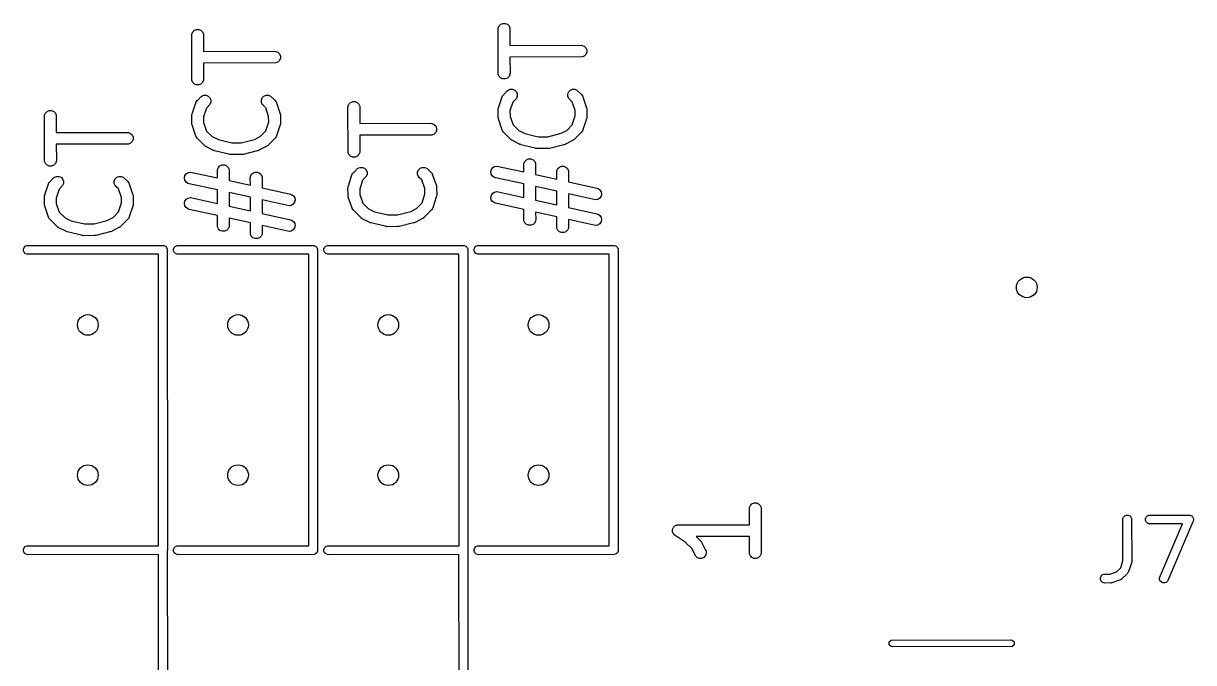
# Model space of a CAD drawing. Extents: x 5.31 to 6.87, y -4.41 to -2.86.
# Drawn here: x 6.013 to 6.792, y -3.293 to -2.868 of the extents above; entities that cross this region are included whole.
import ezdxf

# ---------------------------------------------------------------- set-up
doc = ezdxf.new("R2010")
doc.units = 0
doc.header["$MEASUREMENT"] = 0
doc.layers.add('BLACK', color=7, linetype='CONTINUOUS')

msp = doc.modelspace()

# ---------------------------------------------------------------- linework, layer by layer
at = {"layer": 'BLACK', "linetype": 'CONTINUOUS'}
for p, q in [((6.12474, -2.87479), (6.12533, -2.87337)), ((6.12533, -2.87337), (6.12641, -2.87229)), ((6.12641, -2.87229), (6.12783, -2.8717)), ((6.12783, -2.8717), (6.12937, -2.8717)), ((6.12937, -2.8717), (6.13079, -2.87229)), ((6.13079, -2.87229), (6.13187, -2.87337)), ((6.13187, -2.87337), (6.13246, -2.87479)), ((6.32866, -2.87156), (6.32874, -2.87079)), ((6.32874, -2.90157), (6.32866, -2.87156)), ((6.32874, -2.87079), (6.32933, -2.86937)), ((6.32933, -2.86937), (6.33041, -2.86829)), ((6.33041, -2.86829), (6.33183, -2.8677)), ((6.33183, -2.8677), (6.33337, -2.8677)), ((6.33337, -2.8677), (6.33479, -2.86829)), ((6.33479, -2.86829), (6.33587, -2.86937)), ((6.33587, -2.86937), (6.33646, -2.87079)), ((6.33646, -2.87079), (6.33649, -2.88231)), ((6.12466, -2.87556), (6.12474, -2.87479)), ((6.12474, -2.90557), (6.12466, -2.87556)), ((6.13246, -2.87479), (6.13249, -2.88631)), ((6.13249, -2.88631), (6.17978, -2.88624)), ((6.17978, -2.88624), (6.18055, -2.88632)), ((6.18055, -2.88632), (6.18197, -2.88691)), ((6.18197, -2.88691), (6.18305, -2.88799)), ((6.18305, -2.88799), (6.18364, -2.88941)), ((6.18364, -2.88941), (6.18364, -2.89095)), ((6.33649, -2.88231), (6.38378, -2.88224)), ((6.38378, -2.88224), (6.38455, -2.88232)), ((6.38455, -2.88232), (6.38597, -2.88291)), ((6.38597, -2.88946), (6.38455, -2.89004)), ((6.38597, -2.88291), (6.38705, -2.88399)), ((6.38705, -2.88837), (6.38597, -2.88946)), ((6.38705, -2.88399), (6.38764, -2.88541)), ((6.38764, -2.88695), (6.38705, -2.88837)), ((6.38764, -2.88541), (6.38764, -2.88695)), ((6.18055, -2.89404), (6.13251, -2.89411)), ((6.13251, -2.89411), (6.13254, -2.9048)), ((6.18197, -2.89346), (6.18055, -2.89404)), ((6.18305, -2.89237), (6.18197, -2.89346)), ((6.18364, -2.89095), (6.18305, -2.89237)), ((6.38455, -2.89004), (6.33651, -2.89011)), ((6.33651, -2.89011), (6.33654, -2.9008)), ((6.13254, -2.9048), (6.13246, -2.90557)), ((6.32933, -2.90299), (6.32874, -2.90157)), ((6.33041, -2.90408), (6.32933, -2.90299)), ((6.33183, -2.90467), (6.33041, -2.90408)), ((6.33337, -2.90467), (6.33183, -2.90467)), ((6.33479, -2.90408), (6.33337, -2.90467)), ((6.33587, -2.90299), (6.33479, -2.90408)), ((6.33646, -2.90157), (6.33587, -2.90299)), ((6.33654, -2.9008), (6.33646, -2.90157)), ((6.12533, -2.90699), (6.12474, -2.90557)), ((6.12641, -2.90808), (6.12533, -2.90699)), ((6.12783, -2.90867), (6.12641, -2.90808)), ((6.12937, -2.90867), (6.12783, -2.90867)), ((6.13079, -2.90808), (6.12937, -2.90867)), ((6.13187, -2.90699), (6.13079, -2.90808)), ((6.13246, -2.90557), (6.13187, -2.90699)), ((6.33268, -2.91473), (6.33469, -2.91264)), ((6.33469, -2.91264), (6.33529, -2.91215)), ((6.33529, -2.91215), (6.3367, -2.91157)), ((6.3367, -2.91157), (6.33824, -2.91157)), ((6.33824, -2.91157), (6.33966, -2.91215)), ((6.33966, -2.91215), (6.34075, -2.91324)), ((6.37563, -2.91324), (6.37672, -2.91215)), ((6.37672, -2.91215), (6.37814, -2.91157)), ((6.37814, -2.91157), (6.37967, -2.91157)), ((6.37967, -2.91157), (6.38109, -2.91215)), ((6.38109, -2.91215), (6.38413, -2.91508)), ((6.12494, -2.92792), (6.1273, -2.92062)), ((6.1273, -2.92062), (6.12762, -2.91992)), ((6.12762, -2.91992), (6.12771, -2.91981)), ((6.12771, -2.91981), (6.12776, -2.91968)), ((6.12776, -2.91968), (6.12835, -2.91907)), ((6.12835, -2.91907), (6.12862, -2.91875)), ((6.12862, -2.91875), (6.12868, -2.91873)), ((6.12868, -2.91873), (6.13069, -2.91664)), ((6.13069, -2.91664), (6.13129, -2.91615)), ((6.13129, -2.91615), (6.1327, -2.91557)), ((6.1327, -2.91557), (6.13424, -2.91557)), ((6.13424, -2.91557), (6.13566, -2.91615)), ((6.13566, -2.91615), (6.13675, -2.91724)), ((6.13675, -2.91724), (6.13733, -2.91866)), ((6.13733, -2.9202), (6.13675, -2.92162)), ((6.13733, -2.91866), (6.13733, -2.9202)), ((6.17104, -2.91866), (6.17163, -2.91724)), ((6.17104, -2.9202), (6.17104, -2.91866)), ((6.17163, -2.92162), (6.17104, -2.9202)), ((6.17163, -2.91724), (6.17272, -2.91615)), ((6.17272, -2.91615), (6.17414, -2.91557)), ((6.17414, -2.91557), (6.17567, -2.91557)), ((6.17567, -2.91557), (6.17709, -2.91615)), ((6.17709, -2.91615), (6.18013, -2.91908)), ((6.18013, -2.91908), (6.18062, -2.91968)), ((6.18062, -2.91968), (6.18067, -2.91981)), ((6.18067, -2.91981), (6.18076, -2.91992)), ((6.18076, -2.91992), (6.181, -2.9206)), ((6.181, -2.9206), (6.1812, -2.9211)), ((6.22933, -2.92137), (6.23041, -2.92029)), ((6.23041, -2.92029), (6.23183, -2.9197)), ((6.23183, -2.9197), (6.23337, -2.9197)), ((6.23337, -2.9197), (6.23479, -2.92029)), ((6.23479, -2.92029), (6.23587, -2.92137)), ((6.32894, -2.92392), (6.3313, -2.91662)), ((6.3313, -2.91662), (6.33162, -2.91592)), ((6.33162, -2.91592), (6.33171, -2.91581)), ((6.33171, -2.91581), (6.33176, -2.91568)), ((6.33176, -2.91568), (6.33235, -2.91507)), ((6.33235, -2.91507), (6.33262, -2.91475)), ((6.33262, -2.91475), (6.33268, -2.91473)), ((6.33839, -2.92005), (6.33648, -2.92597)), ((6.34075, -2.91762), (6.33839, -2.92005)), ((6.34075, -2.91324), (6.34133, -2.91466)), ((6.34133, -2.9162), (6.34075, -2.91762)), ((6.34133, -2.91466), (6.34133, -2.9162)), ((6.37504, -2.91466), (6.37563, -2.91324)), ((6.37504, -2.9162), (6.37504, -2.91466)), ((6.37563, -2.91762), (6.37504, -2.9162)), ((6.37612, -2.91821), (6.37563, -2.91762)), ((6.37788, -2.91991), (6.37612, -2.91821)), ((6.37985, -2.92564), (6.37788, -2.91991)), ((6.38413, -2.91508), (6.38462, -2.91568)), ((6.38462, -2.91568), (6.38467, -2.91581)), ((6.38467, -2.91581), (6.38476, -2.91592)), ((6.38476, -2.91592), (6.385, -2.9166)), ((6.385, -2.9166), (6.3852, -2.9171)), ((6.3852, -2.9171), (6.3852, -2.9172)), ((6.3852, -2.9172), (6.38751, -2.92393)), ((6.02674, -2.92879), (6.02733, -2.92737)), ((6.02733, -2.92737), (6.02841, -2.92629)), ((6.02841, -2.92629), (6.02983, -2.9257)), ((6.02983, -2.9257), (6.03137, -2.9257)), ((6.03137, -2.9257), (6.03279, -2.92629)), ((6.03279, -2.92629), (6.03387, -2.92737)), ((6.03387, -2.92737), (6.03446, -2.92879)), ((6.12469, -2.92868), (6.12472, -2.92861)), ((6.1247, -2.92879), (6.12469, -2.92868)), ((6.12472, -2.92861), (6.12474, -2.92841)), ((6.12474, -2.92841), (6.12494, -2.92792)), ((6.13439, -2.92405), (6.13248, -2.92997)), ((6.13675, -2.92162), (6.13439, -2.92405)), ((6.17212, -2.92221), (6.17163, -2.92162)), ((6.17388, -2.92391), (6.17212, -2.92221)), ((6.17585, -2.92964), (6.17388, -2.92391)), ((6.1812, -2.9211), (6.1812, -2.9212)), ((6.1812, -2.9212), (6.18351, -2.92793)), ((6.18351, -2.92793), (6.1836, -2.92831)), ((6.1836, -2.92831), (6.18364, -2.92841)), ((6.18364, -2.92841), (6.18364, -2.92849)), ((6.18364, -2.92849), (6.18369, -2.92868)), ((6.18369, -2.92868), (6.18365, -2.92917)), ((6.22866, -2.92356), (6.22874, -2.92279)), ((6.22874, -2.95357), (6.22866, -2.92356)), ((6.22874, -2.92279), (6.22933, -2.92137)), ((6.23587, -2.92137), (6.23646, -2.92279)), ((6.23646, -2.92279), (6.23649, -2.93431)), ((6.32866, -2.92518), (6.3287, -2.92479)), ((6.32873, -2.93006), (6.32866, -2.92518)), ((6.32869, -2.92468), (6.32872, -2.92461)), ((6.3287, -2.92479), (6.32869, -2.92468)), ((6.32872, -2.92461), (6.32874, -2.92441)), ((6.32874, -2.92441), (6.32894, -2.92392)), ((6.33648, -2.92597), (6.33653, -2.92959)), ((6.3799, -2.92926), (6.37985, -2.92564)), ((6.38751, -2.92393), (6.3876, -2.92431)), ((6.3876, -2.92431), (6.38764, -2.92441)), ((6.38764, -2.92441), (6.38764, -2.92449)), ((6.38764, -2.92449), (6.38769, -2.92468)), ((6.38769, -2.92468), (6.38765, -2.92517)), ((6.38765, -2.92517), (6.38772, -2.93005)), ((6.02666, -2.92956), (6.02674, -2.92879)), ((6.02674, -2.95957), (6.02666, -2.92956)), ((6.03446, -2.92879), (6.03449, -2.94031)), ((6.12466, -2.92918), (6.1247, -2.92879)), ((6.12473, -2.93406), (6.12466, -2.92918)), ((6.12469, -2.93454), (6.12473, -2.93406)), ((6.12474, -2.93474), (6.12469, -2.93454)), ((6.12474, -2.93482), (6.12474, -2.93474)), ((6.12478, -2.93492), (6.12474, -2.93482)), ((6.12486, -2.9353), (6.12478, -2.93492)), ((6.12717, -2.94203), (6.12486, -2.9353)), ((6.13248, -2.92997), (6.13253, -2.93359)), ((6.13253, -2.93359), (6.13451, -2.93935)), ((6.17399, -2.93916), (6.1759, -2.93326)), ((6.1759, -2.93326), (6.17585, -2.92964)), ((6.18344, -2.93531), (6.18108, -2.94261)), ((6.18364, -2.93482), (6.18344, -2.93531)), ((6.18366, -2.93462), (6.18364, -2.93482)), ((6.18365, -2.92917), (6.18372, -2.93405)), ((6.18369, -2.93454), (6.18366, -2.93462)), ((6.18372, -2.93405), (6.18368, -2.93444)), ((6.18368, -2.93444), (6.18369, -2.93454)), ((6.23649, -2.93431), (6.28378, -2.93424)), ((6.28378, -2.93424), (6.28455, -2.93432)), ((6.28455, -2.93432), (6.28597, -2.93491)), ((6.28597, -2.93491), (6.28705, -2.93599)), ((6.28705, -2.93599), (6.28764, -2.93741)), ((6.32869, -2.93054), (6.32873, -2.93006)), ((6.32874, -2.93074), (6.32869, -2.93054)), ((6.32874, -2.93082), (6.32874, -2.93074)), ((6.32878, -2.93092), (6.32874, -2.93082)), ((6.32886, -2.9313), (6.32878, -2.93092)), ((6.33117, -2.93803), (6.32886, -2.9313)), ((6.33653, -2.92959), (6.33851, -2.93535)), ((6.33851, -2.93535), (6.34236, -2.93912)), ((6.37429, -2.93893), (6.37799, -2.93516)), ((6.37799, -2.93516), (6.3799, -2.92926)), ((6.38744, -2.93131), (6.38508, -2.93861)), ((6.38764, -2.93082), (6.38744, -2.93131)), ((6.38766, -2.93062), (6.38764, -2.93082)), ((6.38769, -2.93054), (6.38766, -2.93062)), ((6.38772, -2.93005), (6.38768, -2.93044)), ((6.38768, -2.93044), (6.38769, -2.93054)), ((6.03449, -2.94031), (6.08178, -2.94024)), ((6.08178, -2.94024), (6.08255, -2.94032)), ((6.08255, -2.94032), (6.08397, -2.94091)), ((6.08397, -2.94091), (6.08505, -2.94199)), ((6.08505, -2.94199), (6.08564, -2.94341)), ((6.08564, -2.94341), (6.08564, -2.94495)), ((6.12717, -2.94213), (6.12717, -2.94203)), ((6.12738, -2.94263), (6.12717, -2.94213)), ((6.12762, -2.94331), (6.12738, -2.94263)), ((6.12771, -2.94342), (6.12762, -2.94331)), ((6.12776, -2.94355), (6.12771, -2.94342)), ((6.12825, -2.94415), (6.12776, -2.94355)), ((6.13316, -2.94895), (6.12825, -2.94415)), ((6.13451, -2.93935), (6.13836, -2.94312)), ((6.13836, -2.94312), (6.14242, -2.94509)), ((6.16647, -2.9449), (6.17029, -2.94293)), ((6.17029, -2.94293), (6.17399, -2.93916)), ((6.1801, -2.94407), (6.17976, -2.94447)), ((6.18062, -2.94355), (6.1801, -2.94407)), ((6.18067, -2.94342), (6.18062, -2.94355)), ((6.18076, -2.94331), (6.18067, -2.94342)), ((6.18108, -2.94261), (6.18076, -2.94331)), ((6.28455, -2.94204), (6.23651, -2.94211)), ((6.23651, -2.94211), (6.23654, -2.9528)), ((6.28597, -2.94146), (6.28455, -2.94204)), ((6.28705, -2.94037), (6.28597, -2.94146)), ((6.28764, -2.93895), (6.28705, -2.94037)), ((6.28764, -2.93741), (6.28764, -2.93895)), ((6.33117, -2.93813), (6.33117, -2.93803)), ((6.33138, -2.93863), (6.33117, -2.93813)), ((6.33162, -2.93931), (6.33138, -2.93863)), ((6.33171, -2.93942), (6.33162, -2.93931)), ((6.33176, -2.93955), (6.33171, -2.93942)), ((6.33225, -2.94015), (6.33176, -2.93955)), ((6.33716, -2.94495), (6.33225, -2.94015)), ((6.34236, -2.93912), (6.34642, -2.94109)), ((6.34642, -2.94109), (6.35526, -2.94324)), ((6.35526, -2.94324), (6.36162, -2.94318)), ((6.36162, -2.94318), (6.37047, -2.9409)), ((6.37047, -2.9409), (6.37429, -2.93893)), ((6.38367, -2.94052), (6.37925, -2.94502)), ((6.38376, -2.94047), (6.38367, -2.94052)), ((6.3841, -2.94007), (6.38376, -2.94047)), ((6.38462, -2.93955), (6.3841, -2.94007)), ((6.38467, -2.93942), (6.38462, -2.93955)), ((6.38476, -2.93931), (6.38467, -2.93942)), ((6.38508, -2.93861), (6.38476, -2.93931)), ((6.08255, -2.94804), (6.03451, -2.94811)), ((6.03451, -2.94811), (6.03454, -2.9588)), ((6.08397, -2.94746), (6.08255, -2.94804)), ((6.08505, -2.94637), (6.08397, -2.94746)), ((6.08564, -2.94495), (6.08505, -2.94637)), ((6.1335, -2.94935), (6.13316, -2.94895)), ((6.13366, -2.94945), (6.1335, -2.94935)), ((6.13372, -2.94951), (6.13366, -2.94945)), ((6.13382, -2.94955), (6.13372, -2.94951)), ((6.13415, -2.94976), (6.13382, -2.94955)), ((6.13881, -2.95202), (6.13415, -2.94976)), ((6.1391, -2.95223), (6.13881, -2.95202)), ((6.14242, -2.94509), (6.15126, -2.94724)), ((6.15126, -2.94724), (6.15762, -2.94718)), ((6.15762, -2.94718), (6.16647, -2.9449)), ((6.1742, -2.9497), (6.16935, -2.9522)), ((6.17466, -2.94951), (6.1742, -2.9497)), ((6.17481, -2.94939), (6.17466, -2.94951)), ((6.17488, -2.94935), (6.17481, -2.94939)), ((6.17495, -2.94927), (6.17488, -2.94935)), ((6.17525, -2.94902), (6.17495, -2.94927)), ((6.17967, -2.94452), (6.17525, -2.94902)), ((6.17976, -2.94447), (6.17967, -2.94452)), ((6.3375, -2.94535), (6.33716, -2.94495)), ((6.33766, -2.94545), (6.3375, -2.94535)), ((6.33772, -2.94551), (6.33766, -2.94545)), ((6.33782, -2.94555), (6.33772, -2.94551)), ((6.33815, -2.94576), (6.33782, -2.94555)), ((6.34281, -2.94802), (6.33815, -2.94576)), ((6.3431, -2.94823), (6.34281, -2.94802)), ((6.34368, -2.94844), (6.3431, -2.94823)), ((6.34374, -2.94847), (6.34368, -2.94844)), ((6.34377, -2.94847), (6.34374, -2.94847)), ((6.34383, -2.94849), (6.34377, -2.94847)), ((6.35336, -2.95081), (6.34383, -2.94849)), ((6.35377, -2.95097), (6.35336, -2.95081)), ((6.35424, -2.95102), (6.35377, -2.95097)), ((6.35434, -2.95104), (6.35424, -2.95102)), ((6.3544, -2.95104), (6.35434, -2.95104)), ((6.35453, -2.95105), (6.3544, -2.95104)), ((6.36162, -2.95098), (6.35453, -2.95105)), ((6.36204, -2.95104), (6.36162, -2.95098)), ((6.36251, -2.95097), (6.36204, -2.95104)), ((6.36261, -2.95097), (6.36251, -2.95097)), ((6.36267, -2.95095), (6.36261, -2.95097)), ((6.3628, -2.95093), (6.36267, -2.95095)), ((6.37225, -2.9485), (6.3628, -2.95093)), ((6.37263, -2.94847), (6.37225, -2.9485)), ((6.37321, -2.94825), (6.37263, -2.94847)), ((6.37328, -2.94823), (6.37321, -2.94825)), ((6.3733, -2.94822), (6.37328, -2.94823)), ((6.37335, -2.9482), (6.3733, -2.94822)), ((6.3782, -2.9457), (6.37335, -2.9482)), ((6.37866, -2.94551), (6.3782, -2.9457)), ((6.37881, -2.94539), (6.37866, -2.94551)), ((6.37888, -2.94535), (6.37881, -2.94539)), ((6.37895, -2.94527), (6.37888, -2.94535)), ((6.37925, -2.94502), (6.37895, -2.94527)), ((6.02733, -2.96099), (6.02674, -2.95957)), ((6.03446, -2.95957), (6.03387, -2.96099)), ((6.03454, -2.9588), (6.03446, -2.95957)), ((6.13968, -2.95244), (6.1391, -2.95223)), ((6.13974, -2.95247), (6.13968, -2.95244)), ((6.13977, -2.95247), (6.13974, -2.95247)), ((6.13983, -2.95249), (6.13977, -2.95247)), ((6.14936, -2.95481), (6.13983, -2.95249)), ((6.14977, -2.95497), (6.14936, -2.95481)), ((6.15024, -2.95502), (6.14977, -2.95497)), ((6.15034, -2.95504), (6.15024, -2.95502)), ((6.1504, -2.95504), (6.15034, -2.95504)), ((6.15053, -2.95505), (6.1504, -2.95504)), ((6.15762, -2.95498), (6.15053, -2.95505)), ((6.15804, -2.95504), (6.15762, -2.95498)), ((6.15851, -2.95497), (6.15804, -2.95504)), ((6.15861, -2.95497), (6.15851, -2.95497)), ((6.15867, -2.95495), (6.15861, -2.95497)), ((6.1588, -2.95493), (6.15867, -2.95495)), ((6.16825, -2.9525), (6.1588, -2.95493)), ((6.16863, -2.95247), (6.16825, -2.9525)), ((6.16921, -2.95225), (6.16863, -2.95247)), ((6.16928, -2.95223), (6.16921, -2.95225)), ((6.1693, -2.95222), (6.16928, -2.95223)), ((6.16935, -2.9522), (6.1693, -2.95222)), ((6.22933, -2.95499), (6.22874, -2.95357)), ((6.23041, -2.95608), (6.22933, -2.95499)), ((6.23183, -2.95667), (6.23041, -2.95608)), ((6.23337, -2.95667), (6.23183, -2.95667)), ((6.23479, -2.95608), (6.23337, -2.95667)), ((6.23587, -2.95499), (6.23479, -2.95608)), ((6.23646, -2.95357), (6.23587, -2.95499)), ((6.23654, -2.9528), (6.23646, -2.95357)), ((6.3458, -2.96097), (6.34639, -2.95955)), ((6.34639, -2.95955), (6.34747, -2.95846)), ((6.34747, -2.95846), (6.34889, -2.95787)), ((6.34889, -2.95787), (6.35043, -2.95787)), ((6.35043, -2.95787), (6.35185, -2.95846)), ((6.35185, -2.95846), (6.35293, -2.95955)), ((6.35293, -2.95955), (6.35352, -2.96097)), ((6.02841, -2.96208), (6.02733, -2.96099)), ((6.02983, -2.96267), (6.02841, -2.96208)), ((6.03137, -2.96267), (6.02983, -2.96267)), ((6.03279, -2.96208), (6.03137, -2.96267)), ((6.03387, -2.96099), (6.03279, -2.96208)), ((6.121, -2.96776), (6.1223, -2.96694)), ((6.1223, -2.96694), (6.12381, -2.96667)), ((6.12381, -2.96667), (6.14173, -2.97063)), ((6.14172, -2.96573), (6.1418, -2.96497)), ((6.14173, -2.97063), (6.14172, -2.96573)), ((6.1418, -2.96497), (6.14239, -2.96355)), ((6.14239, -2.96355), (6.14347, -2.96246)), ((6.14347, -2.96246), (6.14489, -2.96187)), ((6.14489, -2.96187), (6.14643, -2.96187)), ((6.14643, -2.96187), (6.14785, -2.96246)), ((6.14785, -2.96246), (6.14893, -2.96355)), ((6.14893, -2.96355), (6.14952, -2.96497)), ((6.14952, -2.96497), (6.14954, -2.97236)), ((6.16432, -2.96842), (6.16541, -2.96734)), ((6.16541, -2.96734), (6.16683, -2.96675)), ((6.16683, -2.96675), (6.16836, -2.96675)), ((6.16836, -2.96675), (6.16978, -2.96734)), ((6.16978, -2.96734), (6.17087, -2.96842)), ((6.23171, -2.96781), (6.23176, -2.96768)), ((6.23176, -2.96768), (6.23235, -2.96707)), ((6.23235, -2.96707), (6.23262, -2.96676)), ((6.23262, -2.96676), (6.23268, -2.96673)), ((6.23268, -2.96673), (6.23469, -2.96464)), ((6.23469, -2.96464), (6.23529, -2.96415)), ((6.23529, -2.96415), (6.2367, -2.96357)), ((6.2367, -2.96357), (6.23824, -2.96357)), ((6.23824, -2.96357), (6.23966, -2.96415)), ((6.23966, -2.96415), (6.24075, -2.96524)), ((6.24075, -2.96524), (6.24133, -2.96666)), ((6.24133, -2.96666), (6.24133, -2.9682)), ((6.27504, -2.96666), (6.27563, -2.96524)), ((6.27504, -2.9682), (6.27504, -2.96666)), ((6.27563, -2.96524), (6.27672, -2.96415)), ((6.27672, -2.96415), (6.27814, -2.96357)), ((6.27814, -2.96357), (6.27967, -2.96357)), ((6.27967, -2.96357), (6.28109, -2.96415)), ((6.28109, -2.96415), (6.28413, -2.96708)), ((6.28413, -2.96708), (6.28462, -2.96768)), ((6.28462, -2.96768), (6.28467, -2.96781)), ((6.32379, -2.96652), (6.32412, -2.96502)), ((6.32405, -2.96803), (6.32379, -2.96652)), ((6.32412, -2.96502), (6.325, -2.96376)), ((6.325, -2.96376), (6.3263, -2.96294)), ((6.3263, -2.96294), (6.32781, -2.96267)), ((6.32781, -2.96267), (6.34573, -2.96663)), ((6.34572, -2.96173), (6.3458, -2.96097)), ((6.34573, -2.96663), (6.34572, -2.96173)), ((6.35352, -2.96097), (6.35354, -2.96836)), ((6.36766, -2.96661), (6.36773, -2.96584)), ((6.36767, -2.97148), (6.36766, -2.96661)), ((6.36773, -2.96584), (6.36832, -2.96442)), ((6.36832, -2.96442), (6.36941, -2.96334)), ((6.36941, -2.96334), (6.37083, -2.96275)), ((6.37083, -2.96275), (6.37236, -2.96275)), ((6.37236, -2.96275), (6.37378, -2.96334)), ((6.37378, -2.96334), (6.37487, -2.96442)), ((6.37487, -2.96442), (6.37546, -2.96584)), ((6.37546, -2.96584), (6.37547, -2.97321)), ((6.02694, -2.98192), (6.0293, -2.97462)), ((6.0293, -2.97462), (6.02962, -2.97392)), ((6.02962, -2.97392), (6.02971, -2.97381)), ((6.02971, -2.97381), (6.02976, -2.97368)), ((6.02976, -2.97368), (6.03035, -2.97307)), ((6.03035, -2.97307), (6.03062, -2.97275)), ((6.03062, -2.97275), (6.03068, -2.97273)), ((6.03068, -2.97273), (6.03269, -2.97064)), ((6.03269, -2.97064), (6.03329, -2.97015)), ((6.03329, -2.97015), (6.0347, -2.96957)), ((6.0347, -2.96957), (6.03624, -2.96957)), ((6.03624, -2.96957), (6.03766, -2.97015)), ((6.03766, -2.97015), (6.03875, -2.97124)), ((6.03875, -2.97124), (6.03933, -2.97266)), ((6.03933, -2.9742), (6.03875, -2.97562)), ((6.03933, -2.97266), (6.03933, -2.9742)), ((6.07304, -2.97266), (6.07363, -2.97124)), ((6.07304, -2.9742), (6.07304, -2.97266)), ((6.07363, -2.97562), (6.07304, -2.9742)), ((6.07363, -2.97124), (6.07472, -2.97015)), ((6.07472, -2.97015), (6.07614, -2.96957)), ((6.07614, -2.96957), (6.07767, -2.96957)), ((6.07767, -2.96957), (6.07909, -2.97015)), ((6.07909, -2.97015), (6.08213, -2.97308)), ((6.08213, -2.97308), (6.08262, -2.97368)), ((6.08262, -2.97368), (6.08267, -2.97381)), ((6.08267, -2.97381), (6.08276, -2.97392)), ((6.08276, -2.97392), (6.083, -2.9746)), ((6.083, -2.9746), (6.0832, -2.9751)), ((6.0832, -2.9751), (6.0832, -2.9752)), ((6.0832, -2.9752), (6.08551, -2.98193)), ((6.11979, -2.97052), (6.12012, -2.96902)), ((6.12005, -2.97203), (6.11979, -2.97052)), ((6.12088, -2.97333), (6.12005, -2.97203)), ((6.12012, -2.96902), (6.121, -2.96776)), ((6.12214, -2.97421), (6.12088, -2.97333)), ((6.12287, -2.97445), (6.12214, -2.97421)), ((6.14175, -2.97863), (6.12287, -2.97445)), ((6.14954, -2.97236), (6.16367, -2.97548)), ((6.16366, -2.97061), (6.16373, -2.96984)), ((6.16367, -2.97548), (6.16366, -2.97061)), ((6.16373, -2.96984), (6.16432, -2.96842)), ((6.17087, -2.96842), (6.17146, -2.96984)), ((6.17146, -2.96984), (6.17147, -2.97721)), ((6.22894, -2.97592), (6.2313, -2.96862)), ((6.2313, -2.96862), (6.23162, -2.96792)), ((6.23162, -2.96792), (6.23171, -2.96781)), ((6.23839, -2.97205), (6.23648, -2.97797)), ((6.24075, -2.96962), (6.23839, -2.97205)), ((6.24133, -2.9682), (6.24075, -2.96962)), ((6.27563, -2.96962), (6.27504, -2.9682)), ((6.27612, -2.97021), (6.27563, -2.96962)), ((6.27788, -2.97191), (6.27612, -2.97021)), ((6.27985, -2.97764), (6.27788, -2.97191)), ((6.28467, -2.96781), (6.28476, -2.96792)), ((6.28476, -2.96792), (6.285, -2.9686)), ((6.285, -2.9686), (6.2852, -2.9691)), ((6.2852, -2.9691), (6.2852, -2.9692)), ((6.2852, -2.9692), (6.28751, -2.97593)), ((6.32488, -2.96933), (6.32405, -2.96803)), ((6.32614, -2.97021), (6.32488, -2.96933)), ((6.32687, -2.97045), (6.32614, -2.97021)), ((6.34575, -2.97463), (6.32687, -2.97045)), ((6.34577, -2.9837), (6.34575, -2.97463)), ((6.35354, -2.96836), (6.36767, -2.97148)), ((6.37547, -2.97321), (6.39438, -2.97739)), ((6.02666, -2.98318), (6.0267, -2.98279)), ((6.02673, -2.98806), (6.02666, -2.98318)), ((6.02669, -2.98268), (6.02672, -2.98261)), ((6.0267, -2.98279), (6.02669, -2.98268)), ((6.02672, -2.98261), (6.02674, -2.98241)), ((6.02674, -2.98241), (6.02694, -2.98192)), ((6.03639, -2.97805), (6.03448, -2.98397)), ((6.03875, -2.97562), (6.03639, -2.97805)), ((6.07412, -2.97621), (6.07363, -2.97562)), ((6.07588, -2.97791), (6.07412, -2.97621)), ((6.07785, -2.98364), (6.07588, -2.97791)), ((6.08551, -2.98193), (6.0856, -2.98231)), ((6.0856, -2.98231), (6.08564, -2.98241)), ((6.08564, -2.98241), (6.08564, -2.98249)), ((6.08564, -2.98249), (6.08569, -2.98268)), ((6.08569, -2.98268), (6.08565, -2.98317)), ((6.08565, -2.98317), (6.08572, -2.98805)), ((6.14177, -2.9877), (6.14175, -2.97863)), ((6.16368, -2.98347), (6.14955, -2.98035)), ((6.14955, -2.98035), (6.14957, -2.98943)), ((6.17147, -2.97721), (6.19038, -2.98139)), ((6.19038, -2.98139), (6.19112, -2.98163)), ((6.19112, -2.98163), (6.19237, -2.98251)), ((6.19237, -2.98251), (6.1932, -2.98381)), ((6.22866, -2.97718), (6.2287, -2.97679)), ((6.22873, -2.98206), (6.22866, -2.97718)), ((6.22869, -2.97668), (6.22872, -2.97661)), ((6.2287, -2.97679), (6.22869, -2.97668)), ((6.22869, -2.98254), (6.22873, -2.98206)), ((6.22874, -2.98274), (6.22869, -2.98254)), ((6.22872, -2.97661), (6.22874, -2.97641)), ((6.22874, -2.97641), (6.22894, -2.97592)), ((6.22874, -2.98282), (6.22874, -2.98274)), ((6.22878, -2.98292), (6.22874, -2.98282)), ((6.22886, -2.9833), (6.22878, -2.98292)), ((6.23648, -2.97797), (6.23653, -2.98159)), ((6.23653, -2.98159), (6.23851, -2.98735)), ((6.27799, -2.98716), (6.2799, -2.98126)), ((6.2799, -2.98126), (6.27985, -2.97764)), ((6.28764, -2.98282), (6.28744, -2.98331)), ((6.28751, -2.97593), (6.2876, -2.97631)), ((6.2876, -2.97631), (6.28764, -2.97641)), ((6.28764, -2.97641), (6.28764, -2.97649)), ((6.28764, -2.97649), (6.28769, -2.97668)), ((6.28766, -2.98262), (6.28764, -2.98282)), ((6.28769, -2.97668), (6.28765, -2.97717)), ((6.28765, -2.97717), (6.28772, -2.98205)), ((6.28769, -2.98254), (6.28766, -2.98262)), ((6.28772, -2.98205), (6.28768, -2.98244)), ((6.28768, -2.98244), (6.28769, -2.98254)), ((6.32379, -2.98358), (6.32412, -2.98208)), ((6.32412, -2.98208), (6.325, -2.98082)), ((6.325, -2.98082), (6.3263, -2.98)), ((6.3263, -2.98), (6.32781, -2.97973)), ((6.32781, -2.97973), (6.34577, -2.9837)), ((6.36768, -2.97947), (6.35355, -2.97635)), ((6.35355, -2.97635), (6.35357, -2.98543)), ((6.3677, -2.98855), (6.36768, -2.97947)), ((6.39344, -2.98517), (6.37549, -2.9812)), ((6.37549, -2.9812), (6.3755, -2.99028)), ((6.39438, -2.97739), (6.39512, -2.97763)), ((6.39512, -2.97763), (6.39637, -2.97851)), ((6.39713, -2.98282), (6.39625, -2.98408)), ((6.39637, -2.97851), (6.3972, -2.97981)), ((6.39746, -2.98132), (6.39713, -2.98282)), ((6.3972, -2.97981), (6.39746, -2.98132)), ((6.02669, -2.98854), (6.02673, -2.98806)), ((6.02674, -2.98874), (6.02669, -2.98854)), ((6.02674, -2.98882), (6.02674, -2.98874)), ((6.02678, -2.98892), (6.02674, -2.98882)), ((6.02686, -2.9893), (6.02678, -2.98892)), ((6.02917, -2.99603), (6.02686, -2.9893)), ((6.03448, -2.98397), (6.03453, -2.98759)), ((6.03453, -2.98759), (6.03651, -2.99335)), ((6.07599, -2.99316), (6.0779, -2.98726)), ((6.0779, -2.98726), (6.07785, -2.98364)), ((6.08544, -2.98931), (6.08308, -2.99661)), ((6.08564, -2.98882), (6.08544, -2.98931)), ((6.08566, -2.98862), (6.08564, -2.98882)), ((6.08569, -2.98854), (6.08566, -2.98862)), ((6.08572, -2.98805), (6.08568, -2.98844)), ((6.08568, -2.98844), (6.08569, -2.98854)), ((6.11979, -2.98758), (6.12012, -2.98608)), ((6.12005, -2.98909), (6.11979, -2.98758)), ((6.12088, -2.99039), (6.12005, -2.98909)), ((6.12012, -2.98608), (6.121, -2.98482)), ((6.12214, -2.99127), (6.12088, -2.99039)), ((6.121, -2.98482), (6.1223, -2.984)), ((6.1223, -2.984), (6.12381, -2.98373)), ((6.12381, -2.98373), (6.14177, -2.9877)), ((6.14957, -2.98943), (6.1637, -2.99255)), ((6.1637, -2.99255), (6.16368, -2.98347)), ((6.18944, -2.98917), (6.17149, -2.9852)), ((6.17149, -2.9852), (6.1715, -2.99428)), ((6.19095, -2.9889), (6.18944, -2.98917)), ((6.19225, -2.98808), (6.19095, -2.9889)), ((6.19313, -2.98682), (6.19225, -2.98808)), ((6.19346, -2.98532), (6.19313, -2.98682)), ((6.1932, -2.98381), (6.19346, -2.98532)), ((6.23117, -2.99003), (6.22886, -2.9833)), ((6.23117, -2.99013), (6.23117, -2.99003)), ((6.23138, -2.99063), (6.23117, -2.99013)), ((6.23162, -2.99131), (6.23138, -2.99063)), ((6.23851, -2.98735), (6.24236, -2.99112)), ((6.27047, -2.9929), (6.27429, -2.99093)), ((6.27429, -2.99093), (6.27799, -2.98716)), ((6.28508, -2.99061), (6.28476, -2.99131)), ((6.28744, -2.98331), (6.28508, -2.99061)), ((6.32405, -2.98509), (6.32379, -2.98358)), ((6.32488, -2.98639), (6.32405, -2.98509)), ((6.32614, -2.98727), (6.32488, -2.98639)), ((6.32687, -2.98751), (6.32614, -2.98727)), ((6.34578, -2.99169), (6.32687, -2.98751)), ((6.35357, -2.98543), (6.3677, -2.98855)), ((6.3755, -2.99028), (6.39438, -2.99445)), ((6.39495, -2.9849), (6.39344, -2.98517)), ((6.39625, -2.98408), (6.39495, -2.9849)), ((6.02917, -2.99613), (6.02917, -2.99603)), ((6.02938, -2.99663), (6.02917, -2.99613)), ((6.02962, -2.99731), (6.02938, -2.99663)), ((6.02971, -2.99742), (6.02962, -2.99731)), ((6.02976, -2.99755), (6.02971, -2.99742)), ((6.03025, -2.99815), (6.02976, -2.99755)), ((6.03516, -3.00295), (6.03025, -2.99815)), ((6.03651, -2.99335), (6.04036, -2.99712)), ((6.04036, -2.99712), (6.04442, -2.99909)), ((6.06847, -2.9989), (6.07229, -2.99693)), ((6.07229, -2.99693), (6.07599, -2.99316)), ((6.08167, -2.99852), (6.07725, -3.00302)), ((6.08176, -2.99847), (6.08167, -2.99852)), ((6.0821, -2.99807), (6.08176, -2.99847)), ((6.08262, -2.99755), (6.0821, -2.99807)), ((6.08267, -2.99742), (6.08262, -2.99755)), ((6.08276, -2.99731), (6.08267, -2.99742)), ((6.08308, -2.99661), (6.08276, -2.99731)), ((6.12287, -2.99151), (6.12214, -2.99127)), ((6.14178, -2.99569), (6.12287, -2.99151)), ((6.1418, -3.00306), (6.14178, -2.99569)), ((6.16372, -3.00054), (6.14959, -2.99742)), ((6.14959, -2.99742), (6.1496, -3.00229)), ((6.1715, -2.99428), (6.19038, -2.99845)), ((6.19038, -2.99845), (6.19112, -2.99869)), ((6.19112, -2.99869), (6.19237, -2.99957)), ((6.23171, -2.99142), (6.23162, -2.99131)), ((6.23176, -2.99155), (6.23171, -2.99142)), ((6.23225, -2.99215), (6.23176, -2.99155)), ((6.23716, -2.99695), (6.23225, -2.99215)), ((6.2375, -2.99735), (6.23716, -2.99695)), ((6.23766, -2.99745), (6.2375, -2.99735)), ((6.23772, -2.99751), (6.23766, -2.99745)), ((6.23782, -2.99755), (6.23772, -2.99751)), ((6.23815, -2.99776), (6.23782, -2.99755)), ((6.24281, -3.00002), (6.23815, -2.99776)), ((6.24236, -2.99112), (6.24642, -2.99309)), ((6.24642, -2.99309), (6.25526, -2.99524)), ((6.25526, -2.99524), (6.26162, -2.99518)), ((6.26162, -2.99518), (6.27047, -2.9929)), ((6.2782, -2.9977), (6.27335, -3.0002)), ((6.27866, -2.99751), (6.2782, -2.9977)), ((6.27881, -2.99739), (6.27866, -2.99751)), ((6.27888, -2.99735), (6.27881, -2.99739)), ((6.27895, -2.99727), (6.27888, -2.99735)), ((6.27925, -2.99702), (6.27895, -2.99727)), ((6.28367, -2.99252), (6.27925, -2.99702)), ((6.28376, -2.99247), (6.28367, -2.99252)), ((6.2841, -2.99207), (6.28376, -2.99247)), ((6.28462, -2.99155), (6.2841, -2.99207)), ((6.28467, -2.99142), (6.28462, -2.99155)), ((6.28476, -2.99131), (6.28467, -2.99142)), ((6.3458, -2.99906), (6.34578, -2.99169)), ((6.3536, -2.99829), (6.35352, -2.99906)), ((6.36772, -2.99654), (6.35359, -2.99342)), ((6.35359, -2.99342), (6.3536, -2.99829)), ((6.36773, -3.00394), (6.36772, -2.99654)), ((6.39344, -3.00223), (6.37552, -2.99827)), ((6.37552, -2.99827), (6.37553, -3.00317)), ((6.39438, -2.99445), (6.39512, -2.99469)), ((6.39512, -2.99469), (6.39637, -2.99557)), ((6.39637, -2.99557), (6.3972, -2.99687)), ((6.39746, -2.99838), (6.39713, -2.99988)), ((6.3972, -2.99687), (6.39746, -2.99838)), ((6.0355, -3.00335), (6.03516, -3.00295)), ((6.03566, -3.00345), (6.0355, -3.00335)), ((6.03572, -3.00351), (6.03566, -3.00345)), ((6.03582, -3.00355), (6.03572, -3.00351)), ((6.03615, -3.00376), (6.03582, -3.00355)), ((6.04081, -3.00602), (6.03615, -3.00376)), ((6.0411, -3.00623), (6.04081, -3.00602)), ((6.04168, -3.00644), (6.0411, -3.00623)), ((6.04174, -3.00647), (6.04168, -3.00644)), ((6.04177, -3.00647), (6.04174, -3.00647)), ((6.04183, -3.00649), (6.04177, -3.00647)), ((6.05136, -3.00881), (6.04183, -3.00649)), ((6.04442, -2.99909), (6.05326, -3.00124)), ((6.05326, -3.00124), (6.05962, -3.00118)), ((6.05962, -3.00118), (6.06847, -2.9989)), ((6.07025, -3.0065), (6.0608, -3.00893)), ((6.07063, -3.00647), (6.07025, -3.0065)), ((6.07121, -3.00625), (6.07063, -3.00647)), ((6.07128, -3.00623), (6.07121, -3.00625)), ((6.0713, -3.00622), (6.07128, -3.00623)), ((6.07135, -3.0062), (6.0713, -3.00622)), ((6.0762, -3.0037), (6.07135, -3.0062)), ((6.07666, -3.00351), (6.0762, -3.0037)), ((6.07681, -3.00339), (6.07666, -3.00351)), ((6.07688, -3.00335), (6.07681, -3.00339)), ((6.07695, -3.00327), (6.07688, -3.00335)), ((6.07725, -3.00302), (6.07695, -3.00327)), ((6.14239, -3.00448), (6.1418, -3.00306)), ((6.14347, -3.00557), (6.14239, -3.00448)), ((6.14489, -3.00615), (6.14347, -3.00557)), ((6.14643, -3.00615), (6.14489, -3.00615)), ((6.14785, -3.00557), (6.14643, -3.00615)), ((6.14893, -3.00448), (6.14785, -3.00557)), ((6.14952, -3.00306), (6.14893, -3.00448)), ((6.1496, -3.00229), (6.14952, -3.00306)), ((6.16373, -3.00794), (6.16372, -3.00054)), ((6.18944, -3.00623), (6.17152, -3.00227)), ((6.17152, -3.00227), (6.17153, -3.00717)), ((6.19095, -3.00596), (6.18944, -3.00623)), ((6.19225, -3.00514), (6.19095, -3.00596)), ((6.19313, -3.00388), (6.19225, -3.00514)), ((6.19237, -2.99957), (6.1932, -3.00087)), ((6.19346, -3.00238), (6.19313, -3.00388)), ((6.1932, -3.00087), (6.19346, -3.00238)), ((6.2431, -3.00023), (6.24281, -3.00002)), ((6.24368, -3.00044), (6.2431, -3.00023)), ((6.24374, -3.00047), (6.24368, -3.00044)), ((6.24377, -3.00047), (6.24374, -3.00047)), ((6.24383, -3.00049), (6.24377, -3.00047)), ((6.25336, -3.00281), (6.24383, -3.00049)), ((6.25377, -3.00297), (6.25336, -3.00281)), ((6.25424, -3.00302), (6.25377, -3.00297)), ((6.25434, -3.00304), (6.25424, -3.00302)), ((6.2544, -3.00304), (6.25434, -3.00304)), ((6.25453, -3.00305), (6.2544, -3.00304)), ((6.26162, -3.00298), (6.25453, -3.00305)), ((6.26204, -3.00304), (6.26162, -3.00298)), ((6.26251, -3.00297), (6.26204, -3.00304)), ((6.26261, -3.00297), (6.26251, -3.00297)), ((6.26267, -3.00295), (6.26261, -3.00297)), ((6.2628, -3.00293), (6.26267, -3.00295)), ((6.27225, -3.0005), (6.2628, -3.00293)), ((6.27263, -3.00047), (6.27225, -3.0005)), ((6.27321, -3.00025), (6.27263, -3.00047)), ((6.27328, -3.00023), (6.27321, -3.00025)), ((6.2733, -3.00022), (6.27328, -3.00023)), ((6.27335, -3.0002), (6.2733, -3.00022)), ((6.34639, -3.00048), (6.3458, -2.99906)), ((6.34747, -3.00157), (6.34639, -3.00048)), ((6.34889, -3.00215), (6.34747, -3.00157)), ((6.35043, -3.00215), (6.34889, -3.00215)), ((6.35185, -3.00157), (6.35043, -3.00215)), ((6.35293, -3.00048), (6.35185, -3.00157)), ((6.35352, -2.99906), (6.35293, -3.00048)), ((6.36832, -3.00535), (6.36773, -3.00394)), ((6.36941, -3.00644), (6.36832, -3.00535)), ((6.37083, -3.00703), (6.36941, -3.00644)), ((6.37378, -3.00644), (6.37236, -3.00703)), ((6.37487, -3.00535), (6.37378, -3.00644)), ((6.37546, -3.00394), (6.37487, -3.00535)), ((6.37553, -3.00317), (6.37546, -3.00394)), ((6.39495, -3.00196), (6.39344, -3.00223)), ((6.39625, -3.00114), (6.39495, -3.00196)), ((6.39713, -2.99988), (6.39625, -3.00114)), ((6.05177, -3.00897), (6.05136, -3.00881)), ((6.05224, -3.00902), (6.05177, -3.00897)), ((6.05234, -3.00904), (6.05224, -3.00902)), ((6.0524, -3.00904), (6.05234, -3.00904)), ((6.05253, -3.00905), (6.0524, -3.00904)), ((6.05962, -3.00898), (6.05253, -3.00905)), ((6.06004, -3.00904), (6.05962, -3.00898)), ((6.06051, -3.00897), (6.06004, -3.00904)), ((6.06061, -3.00897), (6.06051, -3.00897)), ((6.06067, -3.00895), (6.06061, -3.00897)), ((6.0608, -3.00893), (6.06067, -3.00895)), ((6.16432, -3.00935), (6.16373, -3.00794)), ((6.16541, -3.01044), (6.16432, -3.00935)), ((6.16683, -3.01103), (6.16541, -3.01044)), ((6.16836, -3.01103), (6.16683, -3.01103)), ((6.16978, -3.01044), (6.16836, -3.01103)), ((6.17087, -3.00935), (6.16978, -3.01044)), ((6.17146, -3.00794), (6.17087, -3.00935)), ((6.17153, -3.00717), (6.17146, -3.00794)), ((6.37236, -3.00703), (6.37083, -3.00703)), ((6.01262, -3.01793), (6.01306, -3.01686)), ((6.01262, -3.01908), (6.01262, -3.01793)), ((6.01306, -3.02014), (6.01262, -3.01908)), ((6.01306, -3.01686), (6.01387, -3.01605)), ((6.01387, -3.02096), (6.01306, -3.02014)), ((6.01387, -3.01605), (6.01494, -3.01561)), ((6.01494, -3.0214), (6.01387, -3.02096)), ((6.01494, -3.01561), (6.10551, -3.01555)), ((6.01551, -3.02146), (6.01494, -3.0214)), ((6.10256, -3.0214), (6.01551, -3.02146)), ((6.10261, -3.21555), (6.10256, -3.0214)), ((6.10551, -3.01555), (6.10609, -3.01561)), ((6.10609, -3.01561), (6.10715, -3.01605)), ((6.10715, -3.01605), (6.10797, -3.01686)), ((6.10797, -3.01686), (6.10841, -3.01793)), ((6.10841, -3.01793), (6.10846, -3.2185)), ((6.11262, -3.01793), (6.11306, -3.01686)), ((6.11262, -3.01908), (6.11262, -3.01793)), ((6.11306, -3.02014), (6.11262, -3.01908)), ((6.11306, -3.01686), (6.11387, -3.01605)), ((6.11387, -3.02096), (6.11306, -3.02014)), ((6.11387, -3.01605), (6.11494, -3.01561)), ((6.11494, -3.0214), (6.11387, -3.02096)), ((6.11494, -3.01561), (6.20551, -3.01555)), ((6.11551, -3.02146), (6.11494, -3.0214)), ((6.20256, -3.0214), (6.11551, -3.02146)), ((6.20261, -3.21555), (6.20256, -3.0214)), ((6.20551, -3.01555), (6.20609, -3.01561)), ((6.20609, -3.01561), (6.20715, -3.01605)), ((6.20715, -3.01605), (6.20797, -3.01686)), ((6.20797, -3.01686), (6.20841, -3.01793)), ((6.20841, -3.01793), (6.20846, -3.2185)), ((6.21262, -3.01793), (6.21306, -3.01686)), ((6.21262, -3.01908), (6.21262, -3.01793)), ((6.21306, -3.02014), (6.21262, -3.01908)), ((6.21306, -3.01686), (6.21387, -3.01605)), ((6.21387, -3.02096), (6.21306, -3.02014)), ((6.21387, -3.01605), (6.21494, -3.01561)), ((6.21494, -3.0214), (6.21387, -3.02096)), ((6.21494, -3.01561), (6.30551, -3.01555)), ((6.21551, -3.02146), (6.21494, -3.0214)), ((6.30256, -3.0214), (6.21551, -3.02146)), ((6.30261, -3.21555), (6.30256, -3.0214)), ((6.30551, -3.01555), (6.30609, -3.01561)), ((6.30609, -3.01561), (6.30715, -3.01605)), ((6.30715, -3.01605), (6.30797, -3.01686)), ((6.30797, -3.01686), (6.30841, -3.01793)), ((6.30841, -3.01793), (6.30846, -3.2185)), ((6.31262, -3.01793), (6.31306, -3.01686)), ((6.31262, -3.01908), (6.31262, -3.01793)), ((6.31306, -3.02014), (6.31262, -3.01908)), ((6.31306, -3.01686), (6.31387, -3.01605)), ((6.31387, -3.02096), (6.31306, -3.02014)), ((6.31387, -3.01605), (6.31494, -3.01561)), ((6.31494, -3.0214), (6.31387, -3.02096)), ((6.31494, -3.01561), (6.40551, -3.01555)), ((6.31551, -3.02146), (6.31494, -3.0214)), ((6.40256, -3.0214), (6.31551, -3.02146)), ((6.40261, -3.21555), (6.40256, -3.0214)), ((6.40551, -3.01555), (6.40609, -3.01561)), ((6.40609, -3.01561), (6.40715, -3.01605)), ((6.40715, -3.01605), (6.40797, -3.01686)), ((6.40797, -3.01686), (6.40841, -3.01793)), ((6.40841, -3.01793), (6.40846, -3.2185)), ((6.49584, -3.19088), (6.49592, -3.19011)), ((6.49587, -3.20157), (6.49584, -3.19088)), ((6.49592, -3.19011), (6.49651, -3.18869)), ((6.49651, -3.18869), (6.49759, -3.18761)), ((6.49759, -3.18761), (6.49901, -3.18702)), ((6.49901, -3.18702), (6.50055, -3.18702)), ((6.50055, -3.18702), (6.50197, -3.18761)), ((6.50197, -3.18761), (6.50305, -3.18869)), ((6.50305, -3.18869), (6.50364, -3.19011)), ((6.50364, -3.19011), (6.50372, -3.22013)), ((6.74444, -3.19804), (6.74449, -3.19746)), ((6.74449, -3.22553), (6.74444, -3.19804)), ((6.74449, -3.19746), (6.74493, -3.1964)), ((6.74493, -3.1964), (6.74575, -3.19558)), ((6.74575, -3.19558), (6.74681, -3.19514)), ((6.74681, -3.19514), (6.74796, -3.19514)), ((6.74796, -3.19514), (6.74903, -3.19558)), ((6.74903, -3.19558), (6.74984, -3.1964)), ((6.74984, -3.1964), (6.75028, -3.19746)), ((6.75028, -3.19746), (6.75034, -3.22616)), ((6.75949, -3.19746), (6.75993, -3.1964)), ((6.75949, -3.19862), (6.75949, -3.19746)), ((6.75993, -3.19968), (6.75949, -3.19862)), ((6.75993, -3.1964), (6.76075, -3.19558)), ((6.76075, -3.2005), (6.75993, -3.19968)), ((6.76075, -3.19558), (6.76181, -3.19514)), ((6.76181, -3.20094), (6.76075, -3.2005)), ((6.76181, -3.19514), (6.78863, -3.19509)), ((6.76239, -3.20099), (6.76181, -3.20094)), ((6.78418, -3.20095), (6.76239, -3.20099)), ((6.76887, -3.2368), (6.78418, -3.20095)), ((6.79108, -3.19969), (6.77447, -3.23857)), ((6.78863, -3.19509), (6.78921, -3.19514)), ((6.78921, -3.19514), (6.78923, -3.19515)), ((6.78923, -3.19515), (6.78924, -3.19515)), ((6.78924, -3.19515), (6.78976, -3.19537)), ((6.78976, -3.19537), (6.79027, -3.19558)), ((6.79027, -3.19558), (6.79029, -3.1956)), ((6.79029, -3.1956), (6.7903, -3.19561)), ((6.7903, -3.19561), (6.79069, -3.196)), ((6.79069, -3.196), (6.79109, -3.1964)), ((6.79109, -3.19968), (6.79108, -3.19969)), ((6.79109, -3.1964), (6.7911, -3.19642)), ((6.79128, -3.19923), (6.79109, -3.19968)), ((6.7911, -3.19642), (6.79111, -3.19643)), ((6.79111, -3.19643), (6.79132, -3.19695)), ((6.79152, -3.19865), (6.79128, -3.19923)), ((6.79132, -3.19695), (6.79153, -3.19746)), ((6.79153, -3.19862), (6.79152, -3.19863)), ((6.79152, -3.19863), (6.79152, -3.19865)), ((6.79153, -3.19746), (6.79153, -3.19748)), ((6.79153, -3.19748), (6.79154, -3.1975)), ((6.79154, -3.1975), (6.79153, -3.19806)), ((6.79153, -3.19806), (6.79153, -3.19862)), ((6.44466, -3.20551), (6.44474, -3.20513)), ((6.44474, -3.20589), (6.44466, -3.20551)), ((6.44474, -3.20474), (6.44488, -3.20438)), ((6.44474, -3.20513), (6.44474, -3.20474)), ((6.44474, -3.20627), (6.44474, -3.20589)), ((6.44489, -3.20663), (6.44474, -3.20627)), ((6.44488, -3.20438), (6.44496, -3.204)), ((6.44496, -3.20701), (6.44489, -3.20663)), ((6.44496, -3.204), (6.44518, -3.20368)), ((6.44518, -3.20733), (6.44496, -3.20701)), ((6.44518, -3.20368), (6.44533, -3.20332)), ((6.44533, -3.20769), (6.44518, -3.20733)), ((6.44533, -3.20332), (6.4456, -3.20304)), ((6.4456, -3.20797), (6.44533, -3.20769)), ((6.4456, -3.20304), (6.44581, -3.20272)), ((6.44582, -3.20829), (6.4456, -3.20797)), ((6.44581, -3.20272), (6.44614, -3.20251)), ((6.44641, -3.20877), (6.44582, -3.20829)), ((6.44614, -3.20251), (6.44641, -3.20223)), ((6.44641, -3.20223), (6.44677, -3.20208)), ((6.44641, -3.20878), (6.44641, -3.20877)), ((6.45317, -3.21321), (6.44641, -3.20878)), ((6.44641, -3.20878), (6.44641, -3.20878)), ((6.44641, -3.20878), (6.44641, -3.20878)), ((6.44677, -3.20208), (6.44709, -3.20187)), ((6.44709, -3.20187), (6.44747, -3.20179)), ((6.44747, -3.20179), (6.44783, -3.20164)), ((6.44783, -3.20164), (6.44822, -3.20164)), ((6.44822, -3.20164), (6.44859, -3.20157)), ((6.44859, -3.20157), (6.44897, -3.20164)), ((6.44897, -3.20164), (6.49587, -3.20157)), ((6.01262, -3.21793), (6.01306, -3.21686)), ((6.01306, -3.21686), (6.01387, -3.21605)), ((6.01387, -3.21605), (6.01494, -3.21561)), ((6.01494, -3.21561), (6.10261, -3.21555)), ((6.11262, -3.21793), (6.11306, -3.21686)), ((6.11306, -3.21686), (6.11387, -3.21605)), ((6.11387, -3.21605), (6.11494, -3.21561)), ((6.11494, -3.21561), (6.20261, -3.21555)), ((6.21262, -3.21793), (6.21306, -3.21686)), ((6.21306, -3.21686), (6.21387, -3.21605)), ((6.21387, -3.21605), (6.21494, -3.21561)), ((6.21494, -3.21561), (6.30261, -3.21555)), ((6.31262, -3.21793), (6.31306, -3.21686)), ((6.31306, -3.21686), (6.31387, -3.21605)), ((6.31387, -3.21605), (6.31494, -3.21561)), ((6.31494, -3.21561), (6.40261, -3.21555)), ((6.45748, -3.21743), (6.45317, -3.21321)), ((6.49589, -3.20937), (6.46046, -3.20942)), ((6.46046, -3.20942), (6.46357, -3.21247)), ((6.46357, -3.21247), (6.46382, -3.21277)), ((6.46382, -3.21277), (6.46389, -3.21284)), ((6.46389, -3.21284), (6.46393, -3.21291)), ((6.46393, -3.21291), (6.46406, -3.21307)), ((6.46406, -3.21307), (6.46425, -3.21353)), ((6.46425, -3.21353), (6.46674, -3.21837)), ((6.49592, -3.2209), (6.49589, -3.20937)), ((6.01262, -3.21908), (6.01262, -3.21793)), ((6.01306, -3.22014), (6.01262, -3.21908)), ((6.01387, -3.22096), (6.01306, -3.22014)), ((6.01494, -3.2214), (6.01387, -3.22096)), ((6.01551, -3.22146), (6.01494, -3.2214)), ((6.10256, -3.2214), (6.01551, -3.22146)), ((6.10261, -3.30423), (6.10256, -3.2214)), ((6.10846, -3.2185), (6.10841, -3.21907)), ((6.10841, -3.21907), (6.10846, -3.3055)), ((6.11262, -3.21908), (6.11262, -3.21793)), ((6.11306, -3.22014), (6.11262, -3.21908)), ((6.11387, -3.22096), (6.11306, -3.22014)), ((6.11494, -3.2214), (6.11387, -3.22096)), ((6.11551, -3.22146), (6.11494, -3.2214)), ((6.20609, -3.2214), (6.11551, -3.22146)), ((6.20715, -3.22096), (6.20609, -3.2214)), ((6.20797, -3.22014), (6.20715, -3.22096)), ((6.20841, -3.21908), (6.20797, -3.22014)), ((6.20846, -3.2185), (6.20841, -3.21908)), ((6.21262, -3.21908), (6.21262, -3.21793)), ((6.21306, -3.22014), (6.21262, -3.21908)), ((6.21387, -3.22096), (6.21306, -3.22014)), ((6.21494, -3.2214), (6.21387, -3.22096)), ((6.21551, -3.22146), (6.21494, -3.2214)), ((6.30256, -3.2214), (6.21551, -3.22146)), ((6.30261, -3.56859), (6.30256, -3.2214)), ((6.30846, -3.2185), (6.30841, -3.21908)), ((6.30841, -3.21908), (6.30846, -3.56859)), ((6.31262, -3.21908), (6.31262, -3.21793)), ((6.31306, -3.22014), (6.31262, -3.21908)), ((6.31387, -3.22096), (6.31306, -3.22014)), ((6.31494, -3.2214), (6.31387, -3.22096)), ((6.31551, -3.22146), (6.31494, -3.2214)), ((6.40609, -3.2214), (6.31551, -3.22146)), ((6.40715, -3.22096), (6.40609, -3.2214)), ((6.40797, -3.22014), (6.40715, -3.22096)), ((6.40841, -3.21908), (6.40797, -3.22014)), ((6.40846, -3.2185), (6.40841, -3.21908)), ((6.46011, -3.22254), (6.45748, -3.21743)), ((6.46127, -3.22355), (6.46011, -3.22254)), ((6.46273, -3.22403), (6.46127, -3.22355)), ((6.46426, -3.22392), (6.46273, -3.22403)), ((6.46564, -3.22324), (6.46426, -3.22392)), ((6.46664, -3.22208), (6.46564, -3.22324)), ((6.46713, -3.22062), (6.46664, -3.22208)), ((6.46674, -3.21837), (6.46702, -3.21909)), ((6.46702, -3.21909), (6.46713, -3.22062)), ((6.49651, -3.22231), (6.49592, -3.2209)), ((6.49759, -3.2234), (6.49651, -3.22231)), ((6.49901, -3.22399), (6.49759, -3.2234)), ((6.50055, -3.22399), (6.49901, -3.22399)), ((6.50197, -3.2234), (6.50055, -3.22399)), ((6.50305, -3.22231), (6.50197, -3.2234)), ((6.50364, -3.2209), (6.50305, -3.22231)), ((6.50372, -3.22013), (6.50364, -3.2209)), ((6.74025, -3.23293), (6.743, -3.23013)), ((6.743, -3.23013), (6.74449, -3.22553)), ((6.75013, -3.22711), (6.74831, -3.23272)), ((6.75028, -3.22674), (6.75013, -3.22711)), ((6.7503, -3.22659), (6.75028, -3.22674)), ((6.75032, -3.22653), (6.7503, -3.22659)), ((6.75034, -3.22616), (6.75031, -3.22645)), ((6.75031, -3.22645), (6.75032, -3.22653)), ((6.72949, -3.23683), (6.72994, -3.23577)), ((6.72949, -3.23799), (6.72949, -3.23683)), ((6.72994, -3.23905), (6.72949, -3.23799)), ((6.72994, -3.23577), (6.73075, -3.23496)), ((6.73075, -3.23987), (6.72994, -3.23905)), ((6.73075, -3.23496), (6.73181, -3.23451)), ((6.73181, -3.24031), (6.73075, -3.23987)), ((6.73181, -3.23451), (6.73579, -3.23446)), ((6.73239, -3.24036), (6.73181, -3.24031)), ((6.73579, -3.23446), (6.74025, -3.23293)), ((6.73665, -3.24031), (6.73651, -3.24034)), ((6.73672, -3.24031), (6.73665, -3.24031)), ((6.73679, -3.24028), (6.73672, -3.24031)), ((6.73707, -3.24021), (6.73679, -3.24028)), ((6.74226, -3.23843), (6.73707, -3.24021)), ((6.74234, -3.23843), (6.74226, -3.23843)), ((6.74272, -3.23828), (6.74234, -3.23843)), ((6.74323, -3.2381), (6.74272, -3.23828)), ((6.74331, -3.23803), (6.74323, -3.2381)), ((6.7434, -3.23799), (6.74331, -3.23803)), ((6.74385, -3.23762), (6.7434, -3.23799)), ((6.74726, -3.23415), (6.74385, -3.23762)), ((6.74732, -3.23412), (6.74726, -3.23415)), ((6.74759, -3.23382), (6.74732, -3.23412)), ((6.74797, -3.23343), (6.74759, -3.23382)), ((6.74801, -3.23333), (6.74797, -3.23343)), ((6.74808, -3.23325), (6.74801, -3.23333)), ((6.74831, -3.23272), (6.74808, -3.23325)), ((6.76886, -3.23795), (6.76887, -3.2368)), ((6.76929, -3.23902), (6.76886, -3.23795)), ((6.77009, -3.23985), (6.76929, -3.23902)), ((6.77115, -3.2403), (6.77009, -3.23985)), ((6.7723, -3.24031), (6.77115, -3.2403)), ((6.77337, -3.23989), (6.7723, -3.24031)), ((6.7742, -3.23908), (6.77337, -3.23989)), ((6.77447, -3.23857), (6.7742, -3.23908)), ((6.73614, -3.24031), (6.73239, -3.24036)), ((6.73651, -3.24034), (6.73614, -3.24031)), ((6.58896, -3.2796), (6.59024, -3.27832)), ((6.59024, -3.27832), (6.66988, -3.27814)), ((6.66988, -3.27814), (6.67079, -3.27832)), ((6.67079, -3.27832), (6.67206, -3.2796)), ((6.58896, -3.28141), (6.58896, -3.2796)), ((6.59024, -3.28269), (6.58896, -3.28141)), ((6.59114, -3.28287), (6.59024, -3.28269)), ((6.67079, -3.28269), (6.59114, -3.28287)), ((6.67206, -3.28141), (6.67079, -3.28269)), ((6.67206, -3.2796), (6.67206, -3.28141))]:
    msp.add_line(p, q, dxfattribs=at)
at = {"layer": 'BLACK'}
for centre in [(6.68051, -3.0435), (6.05551, -3.0685), (6.15551, -3.0685), (6.25551, -3.0685), (6.35551, -3.0685), (6.05551, -3.1685), (6.15551, -3.1685), (6.25551, -3.1685), (6.35551, -3.1685)]:
    msp.add_circle(centre, 0.00689, dxfattribs=at)

doc.saveas('drawing.dxf')
